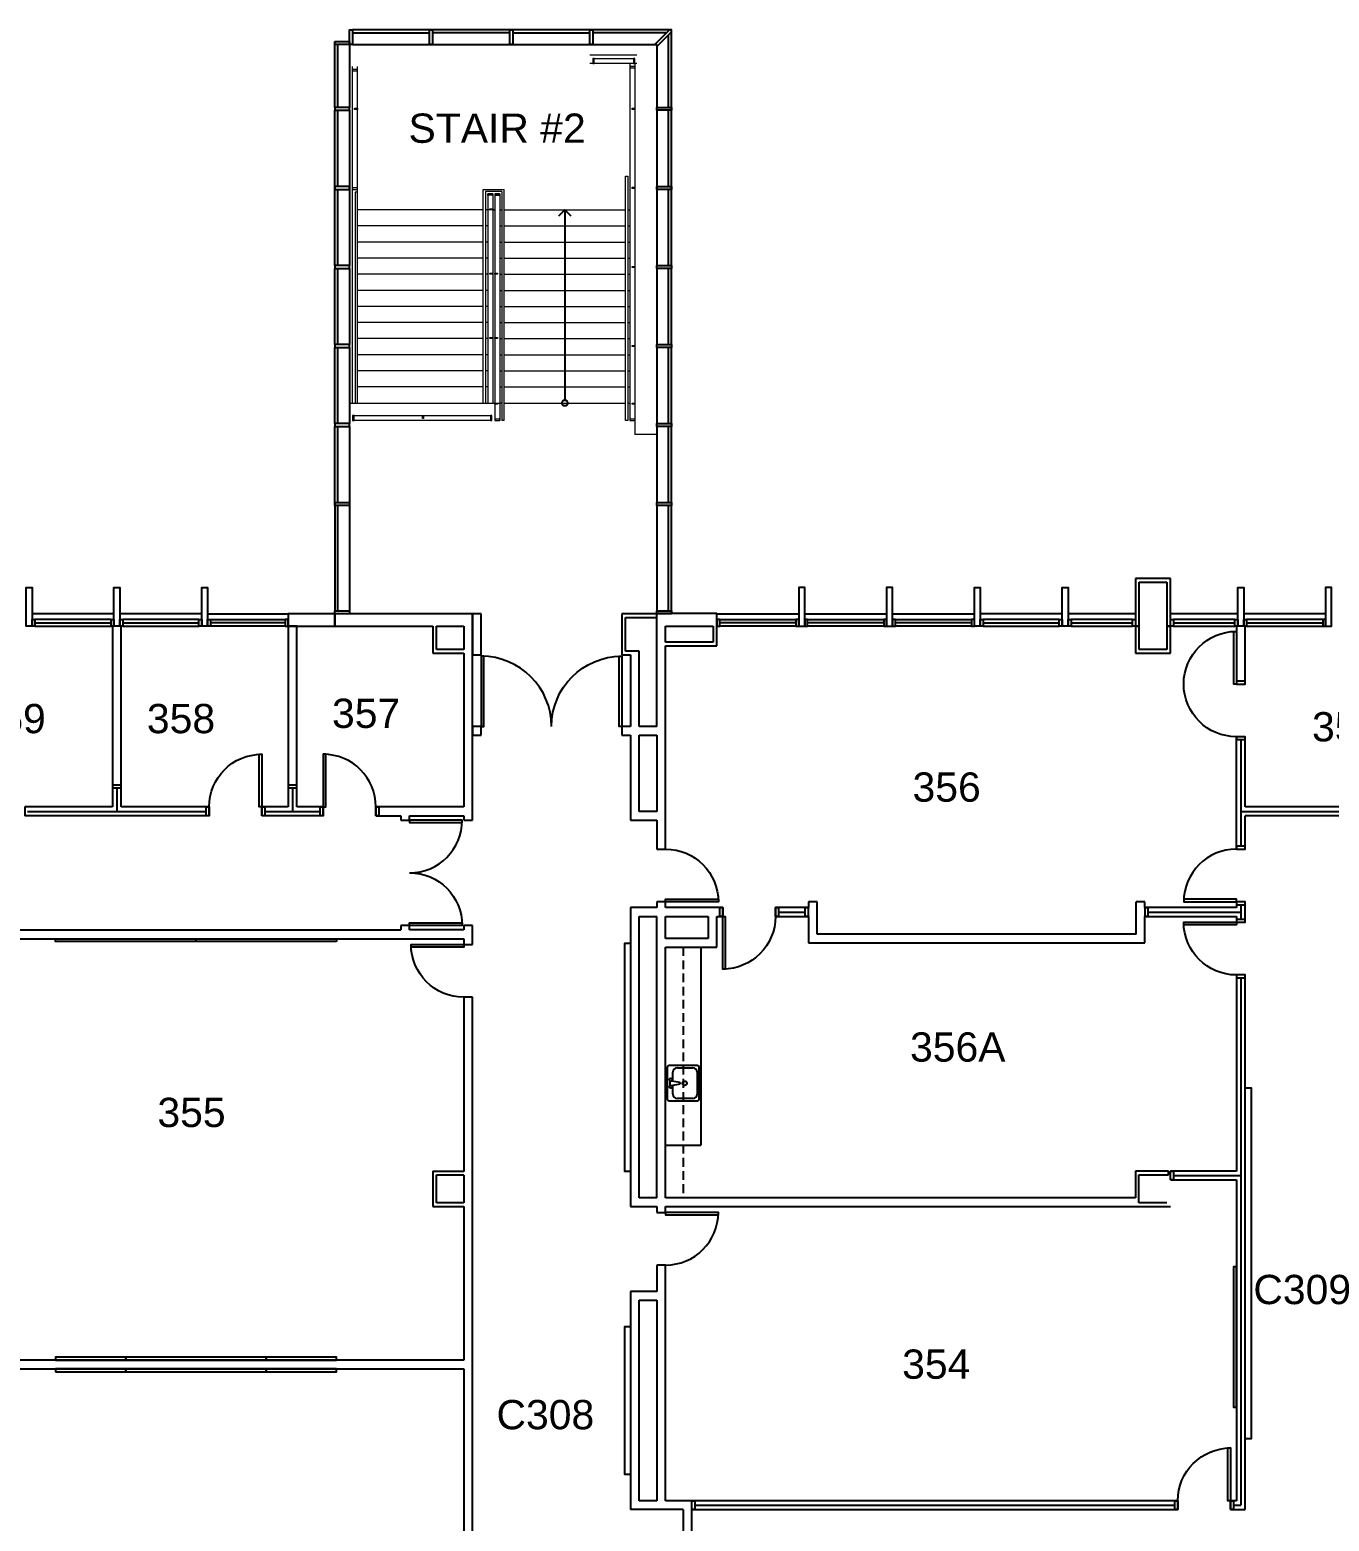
# Model space of a CAD drawing. Header units: inches. Extents: x 0 to 4788, y -1578 to 1209.
# Drawn here: x 1851 to 2739, y 190 to 1209 of the extents above; entities that cross this region are included whole.
import ezdxf

# ---------------------------------------------------------------- set-up
doc = ezdxf.new("R2010")
doc.units = ezdxf.units.IN
doc.header["$LTSCALE"] = 48
doc.header["$MEASUREMENT"] = 0
doc.linetypes.add('HIDDEN2', pattern=[0.1875, 0.125, -0.0625])
for name, color, linetype, lineweight in [('A-Anno-Note', 231, 'Continuous', 25), ('A-FLOR-CASE', 3, 'Continuous', 25), ('A-FLOR-STRS', 4, 'Continuous', 13)]:
    doc.layers.add(name, color=color, linetype=linetype, lineweight=lineweight)
for name, color, linetype in [('A-DOOR', 4, 'Continuous'), ('A-FLOR-STRS-ARRW', 1, 'Continuous'), ('A-GLAZ', 3, 'Continuous'), ('A-GLAZ-GLSS', 3, 'Continuous'), ('A-WALL', 5, 'Continuous'), ('A-WALL-JAMB', 6, 'Continuous')]:
    doc.layers.add(name, color=color, linetype=linetype)
doc.styles.add('ATT', font='txt')

# ---------------------------------------------------------------- blocks, each defined once
blk = doc.blocks.new('15PSNK03')
at = {"color": 0, "linetype": 'ByBlock'}
for p, q in [((0, 10.75), (0, -10.25)), ((20.5, 12.25), (1.5, 12.25)), ((7, 10.75), (17.5, 10.75)), ((22, -10.25), (22, 10.75)), ((2, -1.25), (2, 1.75)), ((9, 0.75), (3, 1.75)), ((4, 1.5), (4, 7.75)), ((9, -0.25), (9, 0.75)), ((20.5, 7.75), (20.5, -7.25)), ((3, -1.25), (9, -0.25)), ((4, -7.25), (4, -1)), ((1.5, -11.75), (20.5, -11.75)), ((17.5, -10.25), (7, -10.25))]:
    blk.add_line(p, q, dxfattribs=at)
for centre, radius in [((2.5, 2.75), 1), ((12, 0.25), 1.5), ((2.5, -2.25), 1)]:
    blk.add_circle(centre, radius, dxfattribs=at)
for centre, radius, start, end in [((1.5, 10.75), 1.5, 90, 180), ((7, 7.75), 3, 90, 180), ((17.5, 7.75), 3, 0, 90), ((20.5, 10.75), 1.5, 0, 90), ((7, -7.25), 3, 180, 270), ((17.5, -7.25), 3, 270, 0), ((1.5, -10.25), 1.5, 180, 270), ((20.5, -10.25), 1.5, 270, 0)]:
    blk.add_arc(centre, radius, start, end, dxfattribs=at)
at = {"color": 0, "linetype": 'ByBlock', "style": 'ATT'}
for tag, p, flags in [('ITEM', (0, -22), 3), ('ROOM_NUMBER', (0, -31), 1)]:
    blk.add_attdef(tag, p, '', height=6, dxfattribs=dict(at, flags=flags))
blk = doc.blocks.new('*U419')
at = {"linetype": 'ByBlock', "lineweight": -2}
for p, q in [((83.7, 0), (6.2, 0)), ((83.7, -6), (83.7, 0)), ((129.7, 0), (125.7, 0)), ((165.7, 0), (161.7, 0)), ((165.7, -6), (165.7, 0)), ((423.7, 0), (201.7, 0)), ((534.7, 0), (429.7, 0)), ((556.2, 0), (537.2, 0)), ((677.7, 0), (558.7, 0)), ((717.7, 0), (713.7, 0)), ((726.7, 0), (723.7, 0)), ((726.7, -6), (726.7, 0)), ((1.6, -6), (83.7, -6)), ((125.7, 0), (125.7, -6)), ((125.7, -6), (159.2, -6)), ((159.2, 0), (135.7, 0)), ((159.2, -6), (165.7, -6)), ((201.7, 0), (201.7, -6)), ((201.7, -6), (535.9, -6)), ((535.9, -6), (677.7, -6)), ((677.7, -6), (677.7, 0)), ((713.7, 0), (713.7, -6)), ((713.7, -6), (726.7, -6))]:
    blk.add_line(p, q, dxfattribs=at)
at = {"lineweight": -2}
for p, q in [((83.7, 0), (6.2, 0)), ((83.7, -6), (83.7, 0)), ((129.7, 0), (125.7, 0)), ((165.7, 0), (161.7, 0)), ((165.7, -6), (165.7, 0)), ((423.7, 0), (201.7, 0)), ((534.7, 0), (429.7, 0)), ((556.2, 0), (537.2, 0)), ((677.7, 0), (558.7, 0)), ((717.7, 0), (713.7, 0)), ((726.7, 0), (723.7, 0)), ((726.7, -6), (726.7, 0)), ((1.6, -6), (83.7, -6)), ((125.7, 0), (125.7, -6)), ((125.7, -6), (159.2, -6)), ((159.2, 0), (135.7, 0)), ((159.2, -6), (165.7, -6)), ((201.7, 0), (201.7, -6)), ((201.7, -6), (535.9, -6)), ((535.9, -6), (677.7, -6)), ((677.7, -6), (677.7, 0)), ((713.7, 0), (713.7, -6)), ((713.7, -6), (726.7, -6))]:
    blk.add_line(p, q, dxfattribs=at)
blk = doc.blocks.new('*U434')
at = {"linetype": 'ByBlock', "lineweight": -2}
for p, q in [((372, 3), (6, 3)), ((6, -3), (372, -3))]:
    blk.add_line(p, q, dxfattribs=at)
at = {"lineweight": -2}
for p, q in [((372, 3), (6, 3)), ((6, -3), (372, -3))]:
    blk.add_line(p, q, dxfattribs=at)
blk = doc.blocks.new('*U530')
at = {"linetype": 'ByBlock', "lineweight": -2}
for p, q in [((6, 0), (3, 0)), ((6, -6), (6, 0)), ((78, 0), (78, -6)), ((81, 0), (78, 0)), ((3, -6), (6, -6)), ((78, -6), (81, -6))]:
    blk.add_line(p, q, dxfattribs=at)
at = {"lineweight": -2}
for p, q in [((6, 0), (3, 0)), ((6, -6), (6, 0)), ((78, 0), (78, -6)), ((81, 0), (78, 0)), ((3, -6), (6, -6)), ((78, -6), (81, -6))]:
    blk.add_line(p, q, dxfattribs=at)
blk = doc.blocks.new('*U539')
at = {"linetype": 'ByBlock', "lineweight": -2}
for p, q in [((0, -6), (365.2, -6)), ((225.2, 0), (6, 0)), ((365.2, 0), (231.2, 0)), ((365.2, -6), (365.2, 0)), ((401.2, 0), (401.2, -6)), ((405.2, 0), (401.2, 0)), ((401.2, -6), (415.2, -6)), ((415.2, 0), (411.2, 0)), ((415.2, -6), (415.2, 0)), ((451.2, 0), (528, 0)), ((451.2, 0), (451.2, -6)), ((451.2, -6), (474, -6)), ((480, -6), (528, -6)), ((528, -6), (528, 0)), ((564, 0), (564, -6)), ((603.5, 0), (564, 0)), ((564, -6), (603.5, -6)), ((603.5, -6), (603.5, 0))]:
    blk.add_line(p, q, dxfattribs=at)
at = {"lineweight": -2}
for p, q in [((0, -6), (365.2, -6)), ((225.2, 0), (6, 0)), ((365.2, 0), (231.2, 0)), ((365.2, -6), (365.2, 0)), ((401.2, 0), (401.2, -6)), ((405.2, 0), (401.2, 0)), ((401.2, -6), (415.2, -6)), ((415.2, 0), (411.2, 0)), ((415.2, -6), (415.2, 0)), ((451.2, 0), (528, 0)), ((451.2, 0), (451.2, -6)), ((451.2, -6), (474, -6)), ((480, -6), (528, -6)), ((528, -6), (528, 0)), ((564, 0), (564, -6)), ((603.5, 0), (564, 0)), ((564, -6), (603.5, -6)), ((603.5, -6), (603.5, 0))]:
    blk.add_line(p, q, dxfattribs=at)
blk = doc.blocks.new('*U540')
at = {"linetype": 'ByBlock', "lineweight": -2}
for p, q in [((37, 0), (0, 0)), ((60, 0), (43, 0)), ((60, -6), (60, 0)), ((96, 0), (96, -6)), ((96, 0), (138, 0)), ((138, -6), (138, 0)), ((174, 0), (174, -6)), ((174, 0), (300, 0)), ((300, -6), (300, 0)), ((336, 0), (336, -6)), ((336, 0), (378, 0)), ((378, -6), (378, 0)), ((414, 0), (414, -6)), ((414, 0), (540, 0)), ((696, 0), (696, -6)), ((696, 0), (738, 0)), ((738, -6), (738, 0)), ((774, 0), (1014, 0)), ((774, 0), (774, -6)), ((0, -6), (60, -6)), ((96, -6), (114, -6)), ((120, -6), (138, -6)), ((174, -6), (234, -6)), ((240, -6), (300, -6)), ((336, -6), (354, -6)), ((360, -6), (378, -6)), ((414, -6), (474, -6)), ((480, -6), (540, -6)), ((540, -6), (540, 0)), ((576, 0), (576, -6)), ((576, 0), (660, 0)), ((576, -6), (594, -6)), ((600, -6), (660, -6)), ((660, -6), (660, 0)), ((696, -6), (714, -6)), ((720, -6), (738, -6)), ((774, -6), (834, -6)), ((840, -6), (1014, -6))]:
    blk.add_line(p, q, dxfattribs=at)
at = {"lineweight": -2}
for p, q in [((37, 0), (0, 0)), ((60, 0), (43, 0)), ((60, -6), (60, 0)), ((96, 0), (96, -6)), ((96, 0), (138, 0)), ((138, -6), (138, 0)), ((174, 0), (174, -6)), ((174, 0), (300, 0)), ((300, -6), (300, 0)), ((336, 0), (336, -6)), ((336, 0), (378, 0)), ((378, -6), (378, 0)), ((414, 0), (414, -6)), ((414, 0), (540, 0)), ((696, 0), (696, -6)), ((696, 0), (738, 0)), ((738, -6), (738, 0)), ((774, 0), (1014, 0)), ((774, 0), (774, -6)), ((0, -6), (60, -6)), ((96, -6), (114, -6)), ((120, -6), (138, -6)), ((174, -6), (234, -6)), ((240, -6), (300, -6)), ((336, -6), (354, -6)), ((360, -6), (378, -6)), ((414, -6), (474, -6)), ((480, -6), (540, -6)), ((540, -6), (540, 0)), ((576, 0), (576, -6)), ((576, 0), (660, 0)), ((576, -6), (594, -6)), ((600, -6), (660, -6)), ((660, -6), (660, 0)), ((696, -6), (714, -6)), ((720, -6), (738, -6)), ((774, -6), (834, -6)), ((840, -6), (1014, -6))]:
    blk.add_line(p, q, dxfattribs=at)
blk = doc.blocks.new('*U541')
at = {"linetype": 'ByBlock', "lineweight": -2}
for p, q in [((37, 0), (0, 0)), ((60, 0), (43, 0)), ((96, 0), (138, 0)), ((138, -6), (138, 0)), ((174, 0), (174, -6)), ((174, 0), (300, 0)), ((336, 0), (336, -6)), ((336, 0), (378, 0)), ((414, 0), (540, 0)), ((540, -6), (540, 0)), ((576, 0), (576, -6)), ((576, 0), (660, 0)), ((660, -6), (660, 0)), ((696, 0), (738, 0)), ((738, -6), (738, 0)), ((774, 0), (774, -6)), ((774, 0), (1014, 0)), ((0, -6), (60, -6)), ((60, -6), (60, 0)), ((96, 0), (96, -6)), ((96, -6), (114, -6)), ((120, -6), (138, -6)), ((174, -6), (234, -6)), ((240, -6), (300, -6)), ((300, -6), (300, 0)), ((336, -6), (354, -6)), ((360, -6), (378, -6)), ((378, -6), (378, 0)), ((414, 0), (414, -6)), ((414, -6), (474, -6)), ((480, -6), (540, -6)), ((576, -6), (594, -6)), ((600, -6), (660, -6)), ((696, 0), (696, -6)), ((696, -6), (714, -6)), ((720, -6), (738, -6)), ((774, -6), (834, -6)), ((840, -6), (1014, -6))]:
    blk.add_line(p, q, dxfattribs=at)
at = {"lineweight": -2}
for p, q in [((37, 0), (0, 0)), ((60, 0), (43, 0)), ((96, 0), (138, 0)), ((138, -6), (138, 0)), ((174, 0), (174, -6)), ((174, 0), (300, 0)), ((336, 0), (336, -6)), ((336, 0), (378, 0)), ((414, 0), (540, 0)), ((540, -6), (540, 0)), ((576, 0), (576, -6)), ((576, 0), (660, 0)), ((660, -6), (660, 0)), ((696, 0), (738, 0)), ((738, -6), (738, 0)), ((774, 0), (774, -6)), ((774, 0), (1014, 0)), ((0, -6), (60, -6)), ((60, -6), (60, 0)), ((96, 0), (96, -6)), ((96, -6), (114, -6)), ((120, -6), (138, -6)), ((174, -6), (234, -6)), ((240, -6), (300, -6)), ((300, -6), (300, 0)), ((336, -6), (354, -6)), ((360, -6), (378, -6)), ((378, -6), (378, 0)), ((414, 0), (414, -6)), ((414, -6), (474, -6)), ((480, -6), (540, -6)), ((576, -6), (594, -6)), ((600, -6), (660, -6)), ((696, 0), (696, -6)), ((696, -6), (714, -6)), ((720, -6), (738, -6)), ((774, -6), (834, -6)), ((840, -6), (1014, -6))]:
    blk.add_line(p, q, dxfattribs=at)
blk = doc.blocks.new('*U481')
at = {"linetype": 'ByBlock', "lineweight": -2}
for p, q in [((129.5, 0), (6, 0)), ((129.5, -6), (129.5, 0)), ((6, -6), (129.5, -6))]:
    blk.add_line(p, q, dxfattribs=at)
at = {"lineweight": -2}
for p, q in [((129.5, 0), (6, 0)), ((129.5, -6), (129.5, 0)), ((6, -6), (129.5, -6))]:
    blk.add_line(p, q, dxfattribs=at)
blk = doc.blocks.new('*U482')
at = {"linetype": 'ByBlock', "lineweight": -2}
for p, q in [((129.5, 0), (6, 0)), ((129.5, -6), (129.5, 0)), ((6, -6), (129.5, -6))]:
    blk.add_line(p, q, dxfattribs=at)
at = {"lineweight": -2}
for p, q in [((129.5, 0), (6, 0)), ((129.5, -6), (129.5, 0)), ((6, -6), (129.5, -6))]:
    blk.add_line(p, q, dxfattribs=at)
blk = doc.blocks.new('*U517')
at = {"linetype": 'ByBlock', "lineweight": -2}
for p, q in [((0, 0), (0, -2.5)), ((21.5, 0), (0, 0)), ((0, -2.5), (24, -2.5))]:
    blk.add_line(p, q, dxfattribs=at)
at = {"lineweight": -2}
for p, q in [((0, 0), (0, -2.5)), ((21.5, 0), (0, 0)), ((0, -2.5), (24, -2.5))]:
    blk.add_line(p, q, dxfattribs=at)
blk = doc.blocks.new('*U525')
at = {"linetype": 'ByBlock', "lineweight": -2}
for p, q in [((18.5, 0), (0, 0)), ((88, 0), (21, 0)), ((88, -8.5), (88, 0)), ((-6, -8.5), (88, -8.5))]:
    blk.add_line(p, q, dxfattribs=at)
at = {"lineweight": -2}
for p, q in [((18.5, 0), (0, 0)), ((88, 0), (21, 0)), ((88, -8.5), (88, 0)), ((-6, -8.5), (88, -8.5))]:
    blk.add_line(p, q, dxfattribs=at)
blk = doc.blocks.new('*U445')
at = {"linetype": 'ByBlock', "lineweight": -2}
for p, q in [((58, 0), (0, 0)), ((113, 0), (64, 0)), ((6, -6), (58, -6)), ((64, -6), (115.5, -6))]:
    blk.add_line(p, q, dxfattribs=at)
at = {"lineweight": -2}
for p, q in [((58, 0), (0, 0)), ((113, 0), (64, 0)), ((6, -6), (58, -6)), ((64, -6), (115.5, -6))]:
    blk.add_line(p, q, dxfattribs=at)
blk = doc.blocks.new('*U446')
at = {"linetype": 'ByBlock', "lineweight": -2}
for p, q in [((0, 0), (0, -6)), ((3, 0), (0, 0)), ((114, 0), (9, 0)), ((132.5, 0), (116.5, 0)), ((0, -6), (114, -6)), ((114, -6), (141, -6))]:
    blk.add_line(p, q, dxfattribs=at)
at = {"lineweight": -2}
for p, q in [((0, 0), (0, -6)), ((3, 0), (0, 0)), ((114, 0), (9, 0)), ((132.5, 0), (116.5, 0)), ((0, -6), (114, -6)), ((114, -6), (141, -6))]:
    blk.add_line(p, q, dxfattribs=at)
blk = doc.blocks.new('*U29')
at = {"linetype": 'ByBlock', "lineweight": -2}
for p, q in [((17.2, 0), (-1.3, 0)), ((17.2, -2.5), (17.2, 0)), ((1.2, -2.5), (17.2, -2.5))]:
    blk.add_line(p, q, dxfattribs=at)
at = {"lineweight": -2}
for p, q in [((17.2, 0), (-1.3, 0)), ((17.2, -2.5), (17.2, 0)), ((1.2, -2.5), (17.2, -2.5))]:
    blk.add_line(p, q, dxfattribs=at)
blk = doc.blocks.new('*U30')
at = {"linetype": 'ByBlock', "lineweight": -2}
for p, q in [((0, 0), (0, -2.5)), ((32.5, 0), (0, 0)), ((0, -2.5), (30, -2.5))]:
    blk.add_line(p, q, dxfattribs=at)
at = {"lineweight": -2}
for p, q in [((0, 0), (0, -2.5)), ((32.5, 0), (0, 0)), ((0, -2.5), (30, -2.5))]:
    blk.add_line(p, q, dxfattribs=at)
blk = doc.blocks.new('*U31')
at = {"linetype": 'ByBlock', "lineweight": -2}
for p, q in [((17.2, 0), (1.3, 0)), ((17.2, -2.5), (17.2, 0)), ((-1.2, -2.5), (17.2, -2.5))]:
    blk.add_line(p, q, dxfattribs=at)
at = {"lineweight": -2}
for p, q in [((17.2, 0), (1.3, 0)), ((17.2, -2.5), (17.2, 0)), ((-1.2, -2.5), (17.2, -2.5))]:
    blk.add_line(p, q, dxfattribs=at)
blk = doc.blocks.new('*U32')
at = {"linetype": 'ByBlock', "lineweight": -2}
for p, q in [((0, 0), (0, -2.5)), ((30, 0), (0, 0)), ((0, -2.5), (32.5, -2.5))]:
    blk.add_line(p, q, dxfattribs=at)
at = {"lineweight": -2}
for p, q in [((0, 0), (0, -2.5)), ((30, 0), (0, 0)), ((0, -2.5), (32.5, -2.5))]:
    blk.add_line(p, q, dxfattribs=at)
blk = doc.blocks.new('*U33')
at = {"linetype": 'ByBlock', "lineweight": -2}
for p, q in [((21.5, 1.2), (-2.5, 1.2)), ((0, -1.2), (19, -1.2))]:
    blk.add_line(p, q, dxfattribs=at)
at = {"lineweight": -2}
for p, q in [((21.5, 1.2), (-2.5, 1.2)), ((0, -1.2), (19, -1.2))]:
    blk.add_line(p, q, dxfattribs=at)
blk = doc.blocks.new('*U34')
at = {"linetype": 'ByBlock', "lineweight": -2}
for p, q in [((19, 1.2), (0, 1.2)), ((-2.5, -1.2), (21.5, -1.2))]:
    blk.add_line(p, q, dxfattribs=at)
at = {"lineweight": -2}
for p, q in [((19, 1.2), (0, 1.2)), ((-2.5, -1.2), (21.5, -1.2))]:
    blk.add_line(p, q, dxfattribs=at)
blk = doc.blocks.new('*U47')
at = {"linetype": 'ByBlock', "lineweight": -2}
for p, q in [((0, 0), (0, -8.5)), ((32, 0), (0, 0)), ((32, -8.5), (32, 0)), ((0, -8.5), (32, -8.5))]:
    blk.add_line(p, q, dxfattribs=at)
at = {"lineweight": -2}
for p, q in [((0, 0), (0, -8.5)), ((32, 0), (0, 0)), ((32, -8.5), (32, 0)), ((0, -8.5), (32, -8.5))]:
    blk.add_line(p, q, dxfattribs=at)
blk = doc.blocks.new('*U73')
at = {"linetype": 'ByBlock', "lineweight": -2}
for p, q in [((21.5, 0), (-1.2, 0)), ((1.3, -2.5), (20.3, -2.5))]:
    blk.add_line(p, q, dxfattribs=at)
at = {"lineweight": -2}
for p, q in [((21.5, 0), (-1.2, 0)), ((1.3, -2.5), (20.3, -2.5))]:
    blk.add_line(p, q, dxfattribs=at)
blk = doc.blocks.new('*U74')
at = {"linetype": 'ByBlock', "lineweight": -2}
for p, q in [((24.2, 1.2), (6, 1.2)), ((2.5, -1.2), (21.7, -1.2))]:
    blk.add_line(p, q, dxfattribs=at)
at = {"lineweight": -2}
for p, q in [((24.2, 1.2), (6, 1.2)), ((2.5, -1.2), (21.7, -1.2))]:
    blk.add_line(p, q, dxfattribs=at)
blk = doc.blocks.new('*U105')
at = {"linetype": 'ByBlock', "lineweight": -2}
for p, q in [((21, 0), (0, 0)), ((0, -2.5), (18.5, -2.5))]:
    blk.add_line(p, q, dxfattribs=at)
at = {"lineweight": -2}
for p, q in [((21, 0), (0, 0)), ((0, -2.5), (18.5, -2.5))]:
    blk.add_line(p, q, dxfattribs=at)
blk = doc.blocks.new('*U106')
at = {"linetype": 'ByBlock', "lineweight": -2}
for p, q in [((18.5, 1.2), (0, 1.2)), ((2.5, -1.3), (18.5, -1.3))]:
    blk.add_line(p, q, dxfattribs=at)
at = {"lineweight": -2}
for p, q in [((18.5, 1.2), (0, 1.2)), ((2.5, -1.3), (18.5, -1.3))]:
    blk.add_line(p, q, dxfattribs=at)
blk = doc.blocks.new('*U145')
at = {"linetype": 'ByBlock', "lineweight": -2}
for p, q in [((10, 3), (0, 3)), ((10, -3), (10, 3)), ((46, 3), (46, -3)), ((46, 3), (821, 3)), ((864, 3), (827, 3)), ((6, -3), (10, -3)), ((46, -3), (432, -3)), ((438, -3), (864, -3))]:
    blk.add_line(p, q, dxfattribs=at)
at = {"lineweight": -2}
for p, q in [((10, 3), (0, 3)), ((10, -3), (10, 3)), ((46, 3), (46, -3)), ((46, 3), (821, 3)), ((864, 3), (827, 3)), ((6, -3), (10, -3)), ((46, -3), (432, -3)), ((438, -3), (864, -3))]:
    blk.add_line(p, q, dxfattribs=at)
blk = doc.blocks.new('*U153')
at = {"linetype": 'ByBlock', "lineweight": -2}
for p, q in [((18.5, 1.2), (-2.5, 1.2)), ((0, -1.2), (18.5, -1.2))]:
    blk.add_line(p, q, dxfattribs=at)
at = {"lineweight": -2}
for p, q in [((18.5, 1.2), (-2.5, 1.2)), ((0, -1.2), (18.5, -1.2))]:
    blk.add_line(p, q, dxfattribs=at)
blk = doc.blocks.new('*U154')
at = {"linetype": 'ByBlock', "lineweight": -2}
for p, q in [((20.3, 0), (1.2, 0)), ((-1.3, -2.5), (22.8, -2.5))]:
    blk.add_line(p, q, dxfattribs=at)
at = {"lineweight": -2}
for p, q in [((20.3, 0), (1.2, 0)), ((-1.3, -2.5), (22.8, -2.5))]:
    blk.add_line(p, q, dxfattribs=at)
blk = doc.blocks.new('*U155')
at = {"linetype": 'ByBlock', "lineweight": -2}
for p, q in [((21, 1.25), (0, 1.25)), ((0, -1.25), (18.5, -1.25))]:
    blk.add_line(p, q, dxfattribs=at)
at = {"lineweight": -2}
for p, q in [((21, 1.25), (0, 1.25)), ((0, -1.25), (18.5, -1.25))]:
    blk.add_line(p, q, dxfattribs=at)
blk = doc.blocks.new('*U169')
at = {"linetype": 'ByBlock', "lineweight": -2}
for p, q in [((41, 4.3), (0, 4.3)), ((6, -4.2), (38.5, -4.2))]:
    blk.add_line(p, q, dxfattribs=at)
at = {"lineweight": -2}
for p, q in [((41, 4.3), (0, 4.3)), ((6, -4.2), (38.5, -4.2))]:
    blk.add_line(p, q, dxfattribs=at)
blk = doc.blocks.new('*U206')
at = {"linetype": 'ByBlock', "lineweight": -2}
for p, q in [((12, 0), (0, 0)), ((24, 0), (18, 0)), ((24, -6), (24, 0)), ((120, 0), (120, -6)), ((126, 0), (120, 0)), ((126, -6), (126, 0)), ((0, -6), (12, -6)), ((18, -6), (24, -6)), ((120, -6), (126, -6))]:
    blk.add_line(p, q, dxfattribs=at)
at = {"lineweight": -2}
for p, q in [((12, 0), (0, 0)), ((24, 0), (18, 0)), ((24, -6), (24, 0)), ((120, 0), (120, -6)), ((126, 0), (120, 0)), ((126, -6), (126, 0)), ((0, -6), (12, -6)), ((18, -6), (24, -6)), ((120, -6), (126, -6))]:
    blk.add_line(p, q, dxfattribs=at)
blk = doc.blocks.new('*U207')
at = {"linetype": 'ByBlock', "lineweight": -2}
for p, q in [((0, 0), (0, -28)), ((6, 0), (0, 0)), ((6, -28), (6, 0)), ((0, -28), (6, -28))]:
    blk.add_line(p, q, dxfattribs=at)
at = {"lineweight": -2}
for p, q in [((0, 0), (0, -28)), ((6, 0), (0, 0)), ((6, -28), (6, 0)), ((0, -28), (6, -28))]:
    blk.add_line(p, q, dxfattribs=at)
blk = doc.blocks.new('*U219')
at = {"linetype": 'ByBlock', "lineweight": -2}
for p, q in [((23, 0), (0, 0)), ((-2.5, -2.5), (25.5, -2.5))]:
    blk.add_line(p, q, dxfattribs=at)
at = {"lineweight": -2}
for p, q in [((23, 0), (0, 0)), ((-2.5, -2.5), (25.5, -2.5))]:
    blk.add_line(p, q, dxfattribs=at)
blk = doc.blocks.new('*U220')
at = {"linetype": 'ByBlock', "lineweight": -2}
for p, q in [((-6, -2.5), (3.5, -2.5)), ((6, 0), (0, 0))]:
    blk.add_line(p, q, dxfattribs=at)
at = {"lineweight": -2}
for p, q in [((-6, -2.5), (3.5, -2.5)), ((6, 0), (0, 0))]:
    blk.add_line(p, q, dxfattribs=at)
blk = doc.blocks.new('*U251')
at = {"linetype": 'ByBlock', "lineweight": -2}
for p, q in [((18, 0), (0, 0)), ((0, -6), (12, -6))]:
    blk.add_line(p, q, dxfattribs=at)
at = {"lineweight": -2}
for p, q in [((18, 0), (0, 0)), ((0, -6), (12, -6))]:
    blk.add_line(p, q, dxfattribs=at)
blk = doc.blocks.new('*U260')
at = {"linetype": 'ByBlock', "lineweight": -2}
for p, q in [((4, 0), (-6, 0)), ((4, -6), (4, 0)), ((40, 0), (40, -6)), ((372, 0), (40, 0)), ((378, 0), (414, 0)), ((0, -6), (4, -6)), ((40, -6), (390, -6)), ((396, -6), (408, -6))]:
    blk.add_line(p, q, dxfattribs=at)
at = {"lineweight": -2}
for p, q in [((4, 0), (-6, 0)), ((4, -6), (4, 0)), ((40, 0), (40, -6)), ((372, 0), (40, 0)), ((378, 0), (414, 0)), ((0, -6), (4, -6)), ((40, -6), (390, -6)), ((396, -6), (408, -6))]:
    blk.add_line(p, q, dxfattribs=at)
blk = doc.blocks.new('*U261')
at = {"linetype": 'ByBlock', "lineweight": -2}
for p, q in [((21.5, 0), (-1.2, 0)), ((21.5, -2.5), (21.5, 0)), ((1.2, -2.5), (21.5, -2.5))]:
    blk.add_line(p, q, dxfattribs=at)
at = {"lineweight": -2}
for p, q in [((21.5, 0), (-1.2, 0)), ((21.5, -2.5), (21.5, 0)), ((1.2, -2.5), (21.5, -2.5))]:
    blk.add_line(p, q, dxfattribs=at)
blk = doc.blocks.new('*U262')
at = {"linetype": 'ByBlock', "lineweight": -2}
for p, q in [((62.5, 0), (0, 0)), ((0, -6), (62.5, -6))]:
    blk.add_line(p, q, dxfattribs=at)
at = {"lineweight": -2}
for p, q in [((62.5, 0), (0, 0)), ((0, -6), (62.5, -6))]:
    blk.add_line(p, q, dxfattribs=at)
blk = doc.blocks.new('*U263')
at = {"linetype": 'ByBlock', "lineweight": -2}
for p, q in [((224, 0), (-6, 0)), ((0, -6), (218, -6))]:
    blk.add_line(p, q, dxfattribs=at)
at = {"lineweight": -2}
for p, q in [((224, 0), (-6, 0)), ((0, -6), (218, -6))]:
    blk.add_line(p, q, dxfattribs=at)
blk = doc.blocks.new('*U264')
at = {"linetype": 'ByBlock', "lineweight": -2}
for p, q in [((29, 0), (-6, 0)), ((0, -6), (29, -6))]:
    blk.add_line(p, q, dxfattribs=at)
at = {"lineweight": -2}
for p, q in [((29, 0), (-6, 0)), ((0, -6), (29, -6))]:
    blk.add_line(p, q, dxfattribs=at)
blk = doc.blocks.new('*U265')
at = {"linetype": 'ByBlock', "lineweight": -2}
for p, q in [((21, 0), (6, 0)), ((0, -6), (21, -6))]:
    blk.add_line(p, q, dxfattribs=at)
at = {"lineweight": -2}
for p, q in [((21, 0), (6, 0)), ((0, -6), (21, -6))]:
    blk.add_line(p, q, dxfattribs=at)
blk = doc.blocks.new('*U266')
at = {"linetype": 'ByBlock', "lineweight": -2}
for p, q in [((0, -6), (18, -6)), ((6, 0), (28, 0)), ((24, -6), (28, -6)), ((28, -6), (28, 0))]:
    blk.add_line(p, q, dxfattribs=at)
at = {"lineweight": -2}
for p, q in [((0, -6), (18, -6)), ((6, 0), (28, 0)), ((24, -6), (28, -6)), ((28, -6), (28, 0))]:
    blk.add_line(p, q, dxfattribs=at)
blk = doc.blocks.new('*U267')
at = {"linetype": 'ByBlock', "lineweight": -2}
for p, q in [((18, 0), (0, 0)), ((6, -6), (28, -6)), ((28, 0), (24, 0)), ((28, -6), (28, 0))]:
    blk.add_line(p, q, dxfattribs=at)
at = {"lineweight": -2}
for p, q in [((18, 0), (0, 0)), ((6, -6), (28, -6)), ((28, 0), (24, 0)), ((28, -6), (28, 0))]:
    blk.add_line(p, q, dxfattribs=at)
blk = doc.blocks.new('*U268')
at = {"linetype": 'ByBlock', "lineweight": -2}
for p, q in [((45, 0), (0, 0)), ((0, -6), (45, -6))]:
    blk.add_line(p, q, dxfattribs=at)
at = {"lineweight": -2}
for p, q in [((45, 0), (0, 0)), ((0, -6), (45, -6))]:
    blk.add_line(p, q, dxfattribs=at)
blk = doc.blocks.new('*U269')
at = {"linetype": 'ByBlock', "lineweight": -2}
for p, q in [((322.2, 0), (0, 0)), ((346.2, 0), (328.2, 0)), ((1.2, -6), (322.2, -6)), ((328.2, -6), (340.2, -6))]:
    blk.add_line(p, q, dxfattribs=at)
at = {"lineweight": -2}
for p, q in [((322.2, 0), (0, 0)), ((346.2, 0), (328.2, 0)), ((1.2, -6), (322.2, -6)), ((328.2, -6), (340.2, -6))]:
    blk.add_line(p, q, dxfattribs=at)
blk = doc.blocks.new('*U270')
at = {"linetype": 'ByBlock', "lineweight": -2}
for p, q in [((22.5, 0), (0, 0)), ((22.5, -6), (22.5, 0)), ((62.5, 0), (58.5, 0)), ((97.5, 0), (68.5, 0)), ((115.5, 0), (103.5, 0)), ((0, -6), (22.5, -6)), ((58.5, 0), (58.5, -6)), ((58.5, -6), (97.5, -6)), ((103.5, -6), (121.5, -6))]:
    blk.add_line(p, q, dxfattribs=at)
at = {"lineweight": -2}
for p, q in [((22.5, 0), (0, 0)), ((22.5, -6), (22.5, 0)), ((62.5, 0), (58.5, 0)), ((97.5, 0), (68.5, 0)), ((115.5, 0), (103.5, 0)), ((0, -6), (22.5, -6)), ((58.5, 0), (58.5, -6)), ((58.5, -6), (97.5, -6)), ((103.5, -6), (121.5, -6))]:
    blk.add_line(p, q, dxfattribs=at)
blk = doc.blocks.new('*U271')
at = {"linetype": 'ByBlock', "lineweight": -2}
for p, q in [((12, 0), (0, 0)), ((0, -6), (18, -6))]:
    blk.add_line(p, q, dxfattribs=at)
at = {"lineweight": -2}
for p, q in [((12, 0), (0, 0)), ((0, -6), (18, -6))]:
    blk.add_line(p, q, dxfattribs=at)
blk = doc.blocks.new('*U272')
at = {"linetype": 'ByBlock', "lineweight": -2}
for p, q in [((204.2, 0), (0, 0)), ((6, -6), (198.2, -6))]:
    blk.add_line(p, q, dxfattribs=at)
at = {"lineweight": -2}
for p, q in [((204.2, 0), (0, 0)), ((6, -6), (198.2, -6))]:
    blk.add_line(p, q, dxfattribs=at)
blk = doc.blocks.new('*U273')
at = {"linetype": 'ByBlock', "lineweight": -2}
for p, q in [((149, 0), (0, 0)), ((6, -6), (143, -6))]:
    blk.add_line(p, q, dxfattribs=at)
at = {"lineweight": -2}
for p, q in [((149, 0), (0, 0)), ((6, -6), (143, -6))]:
    blk.add_line(p, q, dxfattribs=at)
blk = doc.blocks.new('*U274')
at = {"linetype": 'ByBlock', "lineweight": -2}
for p, q in [((10, 0), (6, 0)), ((6, -6), (10, -6)), ((10, -6), (10, 0)), ((46, 0), (46, -6)), ((66, 0), (46, 0)), ((46, -6), (66, -6))]:
    blk.add_line(p, q, dxfattribs=at)
at = {"lineweight": -2}
for p, q in [((10, 0), (6, 0)), ((6, -6), (10, -6)), ((10, -6), (10, 0)), ((46, 0), (46, -6)), ((66, 0), (46, 0)), ((46, -6), (66, -6))]:
    blk.add_line(p, q, dxfattribs=at)
blk = doc.blocks.new('*U275')
at = {"linetype": 'ByBlock', "lineweight": -2}
for p, q in [((143, 0), (6, 0)), ((167, 0), (149, 0)), ((167, -6), (167, 0)), ((207, 0), (203, 0)), ((213, 0), (405.2, 0)), ((415.2, 0), (411.2, 0)), ((415.2, -6), (415.2, 0)), ((451.2, 0), (451.2, -6)), ((471, 0), (451.2, 0)), ((529, 0), (477, 0)), ((535, 0), (612, 0)), ((6, -6), (167, -6)), ((203, 0), (203, -6)), ((203, -6), (207, -6)), ((213, -6), (384.2, -6)), ((390.2, -6), (405.2, -6)), ((411.2, -6), (415.2, -6)), ((451.2, -6), (590, -6)), ((592.5, -6), (603.5, -6))]:
    blk.add_line(p, q, dxfattribs=at)
at = {"lineweight": -2}
for p, q in [((143, 0), (6, 0)), ((167, 0), (149, 0)), ((167, -6), (167, 0)), ((207, 0), (203, 0)), ((213, 0), (405.2, 0)), ((415.2, 0), (411.2, 0)), ((415.2, -6), (415.2, 0)), ((451.2, 0), (451.2, -6)), ((471, 0), (451.2, 0)), ((529, 0), (477, 0)), ((535, 0), (612, 0)), ((6, -6), (167, -6)), ((203, 0), (203, -6)), ((203, -6), (207, -6)), ((213, -6), (384.2, -6)), ((390.2, -6), (405.2, -6)), ((411.2, -6), (415.2, -6)), ((451.2, -6), (590, -6)), ((592.5, -6), (603.5, -6))]:
    blk.add_line(p, q, dxfattribs=at)
blk = doc.blocks.new('*U405')
at = {"linetype": 'ByBlock', "lineweight": -2}
for p, q in [((32.5, 1.2), (-2.5, 1.2)), ((0, -1.2), (32.5, -1.2))]:
    blk.add_line(p, q, dxfattribs=at)
at = {"lineweight": -2}
for p, q in [((32.5, 1.2), (-2.5, 1.2)), ((0, -1.2), (32.5, -1.2))]:
    blk.add_line(p, q, dxfattribs=at)
blk = doc.blocks.new('*U406')
at = {"linetype": 'ByBlock', "lineweight": -2}
for p, q in [((12.2, 0), (1.2, 0)), ((-1.3, -2.5), (20.7, -2.5))]:
    blk.add_line(p, q, dxfattribs=at)
at = {"lineweight": -2}
for p, q in [((12.2, 0), (1.2, 0)), ((-1.3, -2.5), (20.7, -2.5))]:
    blk.add_line(p, q, dxfattribs=at)

msp = doc.modelspace()

# ---------------------------------------------------------------- linework, layer by layer
at = {"layer": 'A-DOOR', "linetype": 'ByBlock', "lineweight": -2}
for points in [[(2676, 762), (2674.2, 762), (2674.2, 798), (2676, 798)], [(2160, 733), (2161.8, 733), (2161.8, 781), (2160, 781)], [(2256, 733), (2254.3, 733), (2254.3, 781), (2256, 781)], [(2010, 678), (2008.2, 678), (2008.2, 714), (2010, 714)], [(2052, 678), (2053.7, 678), (2053.7, 714), (2052, 714)], [(2111, 669), (2111, 667.3), (2147, 667.3), (2147, 669)], [(2286, 613.2), (2286, 615), (2322, 615), (2322, 613.2)], [(2676, 613.2), (2676, 615), (2640, 615), (2640, 613.2)], [(2325, 603.2), (2326.7, 603.2), (2326.7, 567.2), (2325, 567.2)], [(2111, 597), (2111, 598.8), (2147, 598.8), (2147, 597)], [(2676, 599.2), (2676, 597.5), (2640, 597.5), (2640, 599.2)], [(2148, 584), (2148, 582.3), (2112, 582.3), (2112, 584)], [(2286, 401), (2286, 399.3), (2322, 399.3), (2322, 401)], [(2672, 204), (2670.2, 204), (2670.2, 240), (2672, 240)]]:
    msp.add_lwpolyline(points, close=True, dxfattribs=at)
at = {"layer": 'A-DOOR', "linetype": 'ByBlock', "lineweight": -2, "extrusion": (0, 0, -1)}
for centre, radius, start, end in [((-2676, 762), 36, 270, 90), ((-2256, 733), 48, 0, 90), ((-2010, 678), 36, 0, 90), ((-2286, 613.2), 36, 90, 180), ((-2111, 597), 36, 90, 180), ((-2325, 603.2), 36, 180, 270), ((-2676, 599.2), 36, 270, 0), ((-2148, 584), 36, 270, 0), ((-2672, 204), 36, 0, 90)]:
    msp.add_arc(centre, radius, start, end, dxfattribs=at)
at = {"layer": 'A-DOOR', "linetype": 'ByBlock', "lineweight": -2}
for centre, radius, start, end in [((2160, 733), 48, 0, 90), ((2052, 678), 36, 0, 90), ((2111, 669), 36, 270, 0), ((2676, 613.2), 36, 90, 180), ((2286, 401), 36, 270, 0)]:
    msp.add_arc(centre, radius, start, end, dxfattribs=at)
at = {"layer": 'A-FLOR-CASE', "linetype": 'HIDDEN2'}
msp.add_line((2298, 582.2), (2298, 411), dxfattribs=at)
at = {"layer": 'A-FLOR-CASE'}
for p in [(2310, 582.2), (2286, 447)]:
    msp.add_line(p, (2310, 447), dxfattribs=at)
for points in [[(1965, 586), (1869, 586), (1869, 588), (1965, 588)], [(2061, 586), (1965, 586), (1965, 588), (2061, 588)], [(2262, 429), (2258, 429), (2258, 585), (2262, 585)], [(2682, 486.2), (2686, 486.2), (2686, 246.2), (2682, 246.2)], [(2676, 267.8), (2676, 363.8), (2674, 363.8), (2674, 267.8)], [(2262, 222), (2258, 222), (2258, 323), (2262, 323)], [(1869, 300), (1917, 300), (1917, 302), (1869, 302)], [(1917, 300), (2013, 300), (2013, 302), (1917, 302)], [(2013, 300), (2061, 300), (2061, 302), (2013, 302)], [(1869, 292), (1917, 292), (1917, 294), (1869, 294)], [(1917, 292), (2013, 292), (2013, 294), (1917, 294)], [(2013, 292), (2061, 292), (2061, 294), (2013, 294)]]:
    msp.add_lwpolyline(points, close=True, dxfattribs=at)
at = {"layer": 'A-FLOR-STRS'}
for p, q in [((2234.2, 1192), (2266.4, 1192)), ((2266.4, 1186), (2234.2, 1186)), ((2261.6, 1186), (2261.6, 942)), ((2265, 1186), (2265, 932.4)), ((2161.4, 1100), (2175.6, 1100)), ((2174.1, 1098.5), (2162.9, 1098.5)), ((2167.8, 1097), (2164.4, 1097)), ((2164.4, 1097), (2164.4, 954)), ((2167.8, 1096), (2164.4, 1096)), ((2167.8, 1097), (2167.8, 954)), ((2169.2, 1097), (2172.6, 1097)), ((2169.2, 1097), (2169.2, 942)), ((2169.2, 1096), (2172.6, 1096)), ((2172.6, 1097), (2172.6, 942)), ((2174.1, 1098.5), (2174.1, 942)), ((2175.6, 942), (2175.6, 1100)), ((2161.4, 1086), (2075.4, 1086)), ((2164.4, 1086), (2162.9, 1086)), ((2167.8, 1086), (2164.4, 1086)), ((2169.2, 1086), (2167.8, 1086)), ((2167.8, 1086), (2169.2, 1086)), ((2172.6, 1086), (2174.1, 1086)), ((2175.6, 1086), (2258.6, 1086)), ((2260.1, 1086), (2261.6, 1086)), ((2161.4, 1075), (2075.4, 1075)), ((2164.4, 1075), (2162.9, 1075)), ((2172.6, 1075), (2174.1, 1075)), ((2175.6, 1075), (2258.6, 1075)), ((2260.1, 1075), (2261.6, 1075)), ((2161.4, 1064), (2075.4, 1064)), ((2164.4, 1064), (2162.9, 1064)), ((2172.6, 1064), (2174.1, 1064)), ((2175.6, 1064), (2258.6, 1064)), ((2260.1, 1064), (2261.6, 1064)), ((2161.4, 1053), (2075.4, 1053)), ((2164.4, 1053), (2162.9, 1053)), ((2172.6, 1053), (2174.1, 1053)), ((2175.6, 1053), (2258.6, 1053)), ((2260.1, 1053), (2261.6, 1053)), ((2161.4, 1042), (2075.4, 1042)), ((2164.4, 1042), (2162.9, 1042)), ((2172.6, 1042), (2174.1, 1042)), ((2175.6, 1042), (2258.6, 1042)), ((2260.1, 1042), (2261.6, 1042)), ((2161.4, 1031), (2075.4, 1031)), ((2164.4, 1031), (2162.9, 1031)), ((2172.6, 1031), (2174.1, 1031)), ((2175.6, 1031), (2258.6, 1031)), ((2260.1, 1031), (2261.6, 1031)), ((2161.4, 1020), (2075.4, 1020)), ((2164.4, 1020), (2162.9, 1020)), ((2172.6, 1020), (2174.1, 1020)), ((2175.6, 1020), (2258.6, 1020)), ((2260.1, 1020), (2261.6, 1020)), ((2161.4, 1009), (2075.4, 1009)), ((2164.4, 1009), (2162.9, 1009)), ((2172.6, 1009), (2174.1, 1009)), ((2175.6, 1009), (2258.6, 1009)), ((2260.1, 1009), (2261.6, 1009)), ((2161.4, 998), (2075.4, 998)), ((2164.4, 998), (2162.9, 998)), ((2172.6, 998), (2174.1, 998)), ((2175.6, 998), (2258.6, 998)), ((2260.1, 998), (2261.6, 998)), ((2161.4, 987), (2075.4, 987)), ((2164.4, 987), (2162.9, 987)), ((2172.6, 987), (2174.1, 987)), ((2175.6, 987), (2258.6, 987)), ((2260.1, 987), (2261.6, 987)), ((2161.4, 976), (2075.4, 976)), ((2164.4, 976), (2162.9, 976)), ((2172.6, 976), (2174.1, 976)), ((2175.6, 976), (2258.6, 976)), ((2260.1, 976), (2261.6, 976)), ((2161.4, 965), (2075.4, 965)), ((2164.4, 965), (2162.9, 965)), ((2172.6, 965), (2174.1, 965)), ((2175.6, 965), (2258.6, 965)), ((2260.1, 965), (2261.6, 965)), ((2070, 954), (2169.2, 954)), ((2169.2, 954), (2172.6, 954)), ((2174.1, 954), (2172.6, 954)), ((2175.6, 954), (2258.6, 954)), ((2260.1, 954), (2261.6, 954)), ((2073.1, 945.4), (2167.2, 945.4)), ((2166.2, 942), (2073.1, 942)), ((2175.6, 942), (2174.1, 942)), ((2280, 932.4), (2265, 932.4))]:
    msp.add_line(p, q, dxfattribs=at)
for points in [[(2072, 954), (2072, 1184)], [(2075.4, 954), (2075.4, 1184)], [(2237.2, 1189.4), (2264, 1189.4)], [(2161.4, 954), (2161.4, 1100)], [(2162.9, 1098.5), (2162.9, 954)]]:
    msp.add_lwpolyline(points, dxfattribs=at)
for points in [[(2237.2, 1186), (2237.2, 1189.4), (2236.2, 1189.4), (2236.2, 1186)], [(2265, 1184), (2261.6, 1184), (2261.6, 1183), (2265, 1183)], [(2265, 1186), (2265, 1189.4), (2264, 1189.4), (2264, 1186)], [(2075.4, 1182), (2072, 1182), (2072, 1181), (2075.4, 1181)], [(2075.4, 1154.6), (2073.4, 1154.6), (2073.4, 1155.4), (2075.4, 1155.4)], [(2265, 1154.6), (2263, 1154.6), (2263, 1155.4), (2265, 1155.4)], [(2075.4, 1101), (2072, 1101), (2072, 1100), (2075.4, 1100)], [(2260.1, 1109), (2260.1, 942), (2258.6, 942), (2258.6, 1109), (2260.1, 1109)], [(2265, 1100.6), (2263, 1100.6), (2263, 1101.4), (2265, 1101.4)], [(2075.4, 1098), (2073.9, 1098), (2073.9, 954), (2075.4, 954), (2075.4, 1098)], [(2167.8, 1096), (2164.4, 1096), (2164.4, 1097), (2167.8, 1097)], [(2169.2, 1096), (2172.6, 1096), (2172.6, 1097), (2169.2, 1097)], [(2167.8, 1086), (2165.8, 1086), (2165.8, 1086.8), (2167.8, 1086.8)], [(2167.8, 1042), (2165.8, 1042), (2165.8, 1042.8), (2167.8, 1042.8)], [(2171.2, 1042), (2169.2, 1042), (2169.2, 1042.8), (2171.2, 1042.8)], [(2265, 1046.6), (2263, 1046.6), (2263, 1047.4), (2265, 1047.4)], [(2167.8, 998), (2165.8, 998), (2165.8, 998.8), (2167.8, 998.8)], [(2171.2, 998), (2169.2, 998), (2169.2, 998.8), (2171.2, 998.8)], [(2265, 992.6), (2263, 992.6), (2263, 993.4), (2265, 993.4)], [(2169.2, 954), (2171.2, 954), (2171.2, 953.3), (2169.2, 953.3)], [(2263, 954), (2265, 954), (2265, 953.3), (2263, 953.3)], [(2073.1, 942), (2073.1, 945.4), (2072.1, 945.4), (2072.1, 942)], [(2119.8, 943.4), (2119.8, 945.4), (2120.5, 945.4), (2120.5, 943.4)], [(2167.2, 942), (2167.2, 945.4), (2166.2, 945.4), (2166.2, 942)], [(2169.2, 942), (2172.6, 942), (2172.6, 943), (2169.2, 943)], [(2261.6, 942), (2265, 942), (2265, 943), (2261.6, 943)]]:
    msp.add_lwpolyline(points, close=True, dxfattribs=at)
at = {"layer": 'A-FLOR-STRS-ARRW'}
for points in [[(2212.9, 1081.8), (2217.1, 1086), (2221.3, 1081.8)], [(2217.1, 1086), (2217.1, 1086), (2217.1, 956)]]:
    msp.add_lwpolyline(points, dxfattribs=at)
msp.add_circle((2217.1, 954), 2, dxfattribs=at)
at = {"layer": 'A-GLAZ'}
for p, q in [((2290, 1209), (2072, 1209)), ((2290, 1156), (2290, 1207.6)), ((2060, 1156), (2060, 1199)), ((2070, 1199), (2070, 1156)), ((2072, 1199), (2278.6, 1199)), ((2280, 1197.6), (2280, 1156)), ((2060, 1048), (2060, 1154)), ((2070, 1154), (2070, 1048)), ((2280, 1154), (2280, 1048)), ((2290, 1048), (2290, 1154)), ((2060, 994), (2060, 1046)), ((2070, 1046), (2070, 994)), ((2280, 1046), (2280, 994)), ((2290, 994), (2290, 1046)), ((2060, 940), (2060, 992)), ((2070, 992), (2070, 940)), ((2280, 992), (2280, 940)), ((2290, 940), (2290, 992)), ((2060, 886), (2060, 938)), ((2070, 938), (2070, 886)), ((2280, 938), (2280, 886)), ((2290, 886), (2290, 938)), ((2060, 886), (2060, 812)), ((2070, 886), (2070, 812)), ((2280, 884), (2280, 812)), ((2290, 812), (2290, 884)), ((1909, 810), (1853, 810)), ((1907, 806), (1855, 806)), ((1969, 810), (1913, 810)), ((1967, 806), (1915, 806)), ((1973, 810), (2028, 810)), ((1975, 806), (2026, 806)), ((2321, 810), (2377, 810)), ((2321, 810), (2377, 810)), ((2323, 806), (2375, 806)), ((2381, 810), (2437, 810)), ((2383, 806), (2435, 806)), ((2441, 810), (2497, 810)), ((2443, 806), (2495, 806)), ((2557, 810), (2501, 810)), ((2555, 806), (2503, 806)), ((2607, 810), (2561, 810)), ((2605, 806), (2563, 806)), ((2677, 810), (2631, 810)), ((2675, 806), (2633, 806)), ((2737, 810), (2681, 810)), ((2735, 806), (2683, 806)), ((1855, 801.5), (1907, 801.5)), ((1915, 801.5), (1967, 801.5)), ((2026, 801.5), (1975, 801.5)), ((2375, 801.5), (2323, 801.5)), ((2435, 801.5), (2383, 801.5)), ((2495, 801.5), (2443, 801.5)), ((2503, 801.5), (2555, 801.5)), ((2563, 801.5), (2605, 801.5)), ((2633, 801.5), (2675, 801.5)), ((2683, 801.5), (2735, 801.5)), ((2679, 724), (2679, 651.2)), ((1911, 691), (1911, 675)), ((2031, 691), (2031, 675)), ((1850, 675), (1972, 675)), ((2012, 675), (2050, 675)), ((2679, 675), (2920, 675)), ((2363, 606.2), (2381.4, 606.2)), ((2615.6, 606.2), (2679, 606.2)), ((2679, 611.2), (2679, 601.2)), ((2679, 561.2), (2679, 201)), ((2679, 561.2), (2679, 538.4)), ((2633, 426.2), (2679, 426.2)), ((2306, 201), (2634, 201)), ((2674, 201), (2679, 201))]:
    msp.add_line(p, q, dxfattribs=at)
at = {"layer": 'A-GLAZ-GLSS'}
for p, q in [((2072, 1207), (2124.7, 1207)), ((2179.5, 1207), (2126.7, 1207)), ((2181.5, 1207), (2234.2, 1207)), ((2286.6, 1207), (2236.2, 1207)), ((2288, 1156), (2288, 1205.6)), ((2062, 1156), (2062, 1199)), ((2062, 1102), (2062, 1154)), ((2288, 1102), (2288, 1154)), ((2062, 1048), (2062, 1100)), ((2288, 1048), (2288, 1100)), ((2062, 994), (2062, 1046)), ((2288, 994), (2288, 1046)), ((2062, 940), (2062, 992)), ((2288, 940), (2288, 992)), ((2062, 886), (2062, 938)), ((2288, 886), (2288, 938)), ((2062, 812), (2062, 884)), ((2288, 812), (2288, 884)), ((1855, 803.7), (1907, 803.7)), ((1915, 803.7), (1967, 803.7)), ((2026, 803.7), (1975, 803.7)), ((2375, 803.7), (2323, 803.7)), ((2435, 803.7), (2383, 803.7)), ((2495, 803.7), (2443, 803.7)), ((2503, 803.7), (2555, 803.7)), ((2563, 803.7), (2605, 803.7)), ((2633, 803.7), (2675, 803.7)), ((2683, 803.7), (2735, 803.7))]:
    msp.add_line(p, q, dxfattribs=at)
at = {"layer": 'A-WALL-JAMB'}
for points in [[(2072, 1209), (2072, 1199), (2070, 1199), (2070, 1209)], [(2126.7, 1209), (2126.7, 1199), (2124.7, 1199), (2124.7, 1209)], [(2181.5, 1209), (2181.5, 1199), (2179.5, 1199), (2179.5, 1209)], [(2236.2, 1209), (2236.2, 1199), (2234.2, 1199), (2234.2, 1209)], [(2280, 1199), (2280, 1197.6), (2290, 1207.6), (2290, 1209), (2288.6, 1209), (2278.6, 1199)], [(2060, 1201), (2070, 1201), (2070, 1199), (2060, 1199)], [(2060, 1154), (2070, 1154), (2070, 1156), (2060, 1156)], [(2290, 1154), (2280, 1154), (2280, 1156), (2290, 1156)], [(2060, 1100), (2070, 1100), (2070, 1102), (2060, 1102)], [(2290, 1100), (2280, 1100), (2280, 1102), (2290, 1102)], [(2060, 1046), (2070, 1046), (2070, 1048), (2060, 1048)], [(2290, 1046), (2280, 1046), (2280, 1048), (2290, 1048)], [(2060, 992), (2070, 992), (2070, 994), (2060, 994)], [(2290, 992), (2280, 992), (2280, 994), (2290, 994)], [(2060, 938), (2070, 938), (2070, 940), (2060, 940)], [(2290, 938), (2280, 938), (2280, 940), (2290, 940)], [(2070, 884), (2060, 884), (2060, 886), (2070, 886)], [(2290, 884), (2280, 884), (2280, 886), (2290, 886)], [(1853, 801.5), (1849, 801.5), (1849, 828), (1853, 828)], [(1913, 801.5), (1909, 801.5), (1909, 828), (1913, 828)], [(1973, 801.5), (1969, 801.5), (1969, 828), (1973, 828)], [(2377, 801.5), (2381, 801.5), (2381, 828), (2377, 828)], [(2437, 801.5), (2441, 801.5), (2441, 828), (2437, 828)], [(2501, 801.5), (2497, 801.5), (2497, 828), (2501, 828)], [(2561, 801.5), (2557, 801.5), (2557, 828), (2561, 828)], [(2681, 801.5), (2677, 801.5), (2677, 828), (2681, 828)], [(2737, 801.5), (2741, 801.5), (2741, 828), (2737, 828)], [(1853, 801.5), (1853, 806), (1855, 806), (1855, 801.5)], [(1907, 801.5), (1907, 806), (1909, 806), (1909, 801.5)], [(1913, 801.5), (1913, 806), (1915, 806), (1915, 801.5)], [(1967, 801.5), (1967, 806), (1969, 806), (1969, 801.5)], [(1973, 801.5), (1973, 806), (1975, 806), (1975, 801.5)], [(2028, 801.5), (2028, 806), (2026, 806), (2026, 801.5)], [(2070, 810), (2060, 810), (2060, 812), (2070, 812)], [(2290, 810), (2280, 810), (2280, 812), (2290, 812)], [(2323, 801.5), (2323, 806), (2321, 806), (2321, 801.5)], [(2377, 801.5), (2377, 806), (2375, 806), (2375, 801.5)], [(2383, 801.5), (2383, 806), (2381, 806), (2381, 801.5)], [(2437, 801.5), (2437, 806), (2435, 806), (2435, 801.5)], [(2443, 801.5), (2443, 806), (2441, 806), (2441, 801.5)], [(2497, 801.5), (2497, 806), (2495, 806), (2495, 801.5)], [(2501, 801.5), (2501, 806), (2503, 806), (2503, 801.5)], [(2555, 801.5), (2555, 806), (2557, 806), (2557, 801.5)], [(2561, 801.5), (2561, 806), (2563, 806), (2563, 801.5)], [(2605, 801.5), (2605, 806), (2607, 806), (2607, 801.5)], [(2631, 801.5), (2631, 806), (2633, 806), (2633, 801.5)], [(2675, 801.5), (2675, 806), (2677, 806), (2677, 801.5)], [(2681, 801.5), (2681, 806), (2683, 806), (2683, 801.5)], [(2737, 801.5), (2737, 806), (2735, 806), (2735, 801.5)], [(2676, 762), (2682, 762), (2682, 764), (2676, 764)], [(2676, 724), (2682, 724), (2682, 726), (2676, 726)], [(1908, 691), (1914, 691), (1914, 693), (1908, 693)], [(2028, 691), (2034, 691), (2034, 693), (2028, 693)], [(1972, 672), (1972, 678), (1974, 678), (1974, 672)], [(2010, 672), (2010, 678), (2012, 678), (2012, 672)], [(2050, 672), (2050, 678), (2052, 678), (2052, 672)], [(2088, 672), (2088, 678), (2090, 678), (2090, 672)], [(2676, 649.2), (2682, 649.2), (2682, 651.2), (2676, 651.2)], [(2676, 611.2), (2682, 611.2), (2682, 613.2), (2676, 613.2)], [(2323, 603.2), (2323, 609.2), (2325, 609.2), (2325, 603.2)], [(2361, 603.2), (2361, 609.2), (2363, 609.2), (2363, 603.2)], [(2381.4, 603.2), (2381.4, 609.2), (2383.4, 609.2), (2383.4, 603.2)], [(2613.6, 603.2), (2613.6, 609.2), (2615.6, 609.2), (2615.6, 603.2)], [(2676, 599.2), (2682, 599.2), (2682, 601.2), (2676, 601.2)], [(2676, 561.2), (2682, 561.2), (2682, 563.2), (2676, 563.2)], [(2631, 423.2), (2631, 429.2), (2633, 429.2), (2633, 423.2)], [(2304, 198), (2304, 204), (2306, 204), (2306, 198)], [(2634, 198), (2634, 204), (2636, 204), (2636, 198)], [(2672, 198), (2672, 204), (2674, 204), (2674, 198)]]:
    msp.add_lwpolyline(points, close=True, dxfattribs=at)

# ---------------------------------------------------------------- block references
at = {"layer": 'A-FLOR-CASE'}
msp.add_blockref('15PSNK03', (2287, 489), dxfattribs=at)
at = {"layer": 'A-WALL'}
for name, p, rotation in [('*U30', (2607, 801.5), 90), ('*U34', (2628.5, 832.8), 180.0000000003453), ('*U32', (2628.5, 801.5), 90), ('*U47', (2060, 801.5), 179.9999989718526), ('*U525', (2148, 801.5), 180.0000002899868), ('*U446', (2148, 669), 90.00000103634174), ('*U207', (2160, 782), 180), ('*U517', (2280, 807.5), 179.9999999994854), ('*U219', (2258.5, 807.5), 270), ('*U169', (2280, 805.8), 359.9999999999935), ('*U275', (2280, 198), 90), ('*U406', (2318.5, 789.3), 90), ('*U482', (1908, 672), 90), ('*U481', (2028, 672), 90), ('*U106', (2128.2, 783), 90), ('*U29', (2607, 784.3), 90), ('*U31', (2628.5, 784.3), 90), ('*U539', (2676, 198), 90), ('*U105', (2148, 783), 179.9999999998958), ('*U405', (2318.5, 789.3), 179.9999999996287), ('*U33', (2628.5, 784.3), 180.0000000005797), ('*U220', (2262, 782), 179.9999999996613), ('*U445', (2262, 669), 90), ('*U206', (2280, 727), 180.0000000001043), ('*U541', (2148, 672), 180), ('*U251', (2280, 669), 180), ('*U540', (3696, 672), 180), ('*U530', (2105, 591), 90), ('*U267', (2383.5, 585.2), 90), ('*U266', (2607.5, 585.2), 90), ('*U270', (2383.5, 603.2), 180), ('*U272', (2262, 405), 90), ('*U265', (2315, 582.2), 90), ('*U262', (2676, 603.2), 180), ('*U419', (2148, -129.7), 90), ('*U263', (2607.5, 585.2), 180), ('*U264', (2315, 582.2), 180), ('*U153', (2129.5, 427.8), 359.999999999619), ('*U154', (2129.5, 427.8), 270), ('*U74', (2608.2, 405), 90), ('*U261', (2608.2, 429.2), 4.356348242771938e-07), ('*U268', (2676, 423.2), 180.0000000000032), ('*U269', (2608.2, 405), 180.0000000000032), ('*U155', (2148, 406.3), 180.000000000381), ('*U73', (2629.7, 405), 179.9999999999414), ('*U271', (2280, 341), 180.0000000000032), ('*U273', (2262, 198), 90), ('*U260', (2676, 198), 180), ('*U274', (2298, 132), 90)]:
    msp.add_blockref(name, p, dxfattribs=dict(at, rotation=rotation))
for name, p in [('*U145', (1284, 591)), ('*U434', (1776, 297))]:
    msp.add_blockref(name, p, dxfattribs=at)

# ---------------------------------------------------------------- texts
at = {"layer": 'A-Anno-Note', "char_height": 20, "attachment_point": 1}
for s, insert in [('{\\fArial|b0|i0|c0|p34;STAIR #2}', (2110.3, 1151.8)), ('{\\fArial|b0|i0|c0|p34;359}', (1815.8, 748.4)), ('{\\fArial|b0|i0|c0|p34;358}', (1931.5, 748.4)), ('{\\fArial|b0|i0|c0|p34;357}', (2058, 752)), ('{\\fArial|b0|i0|c0|p34;356B}', (2727.7, 742.8)), ('{\\fArial|b0|i0|c0|p34;356}', (2454.7, 701.6)), ('{\\fArial|b0|i0|c0|p34;356A}', (2453, 524)), ('{\\fArial|b0|i0|c0|p34;355}', (1938.7, 479.3)), ('{\\fArial|b0|i0|c0|p34;C309}', (2687.6, 358.3)), ('{\\fArial|b0|i0|c0|p34;354}', (2447.6, 307.3)), ('{\\fArial|b0|i0|c0|p34;C308}', (2170.4, 272.8))]:
    msp.add_mtext(s, dxfattribs=dict(at, insert=insert))

doc.saveas('drawing.dxf')
